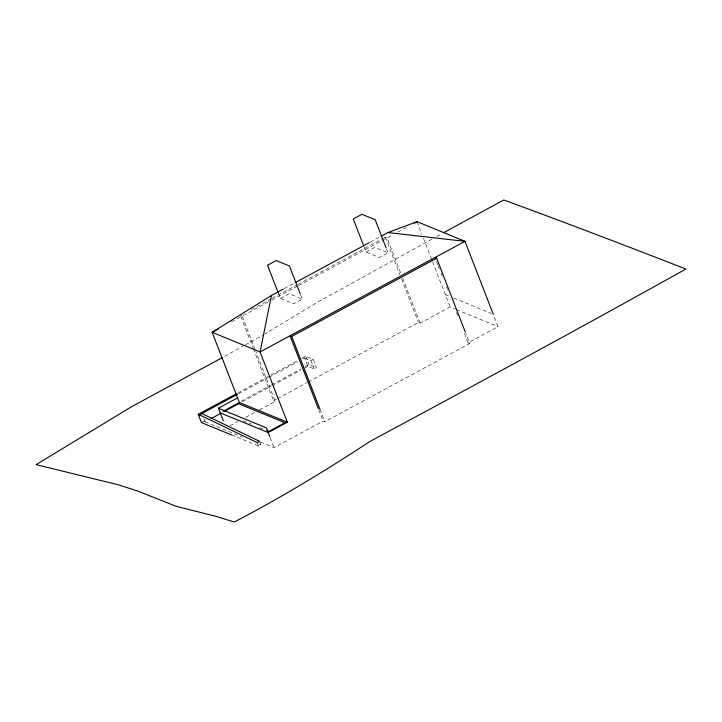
<?xml version="1.0" encoding="UTF-8"?>
<svg xmlns="http://www.w3.org/2000/svg" width="722" height="722" viewBox="0 0 722 722"><rect width="100%" height="100%" fill="white"/><g stroke="black" fill="none" stroke-linecap="round" stroke-linejoin="round"><path stroke-width="0.54" stroke-dasharray="3.61 2.71" d="M431.891 239.208L318.673 301.498L264.929 333.997M436.792 236.482L441.693 233.766M244.46 345.378L223.991 356.731M245.435 344.836L263.954 334.539M284.297 288.538L294.17 283.204M370.196 242.159L380.061 236.834M251.382 309.53L271.237 298.809M272.23 298.276L297.04 284.883M298.033 284.342L382.407 238.792M383.4 238.26L385.386 237.186L387.037 237.863L401.161 274.279M231.482 321.85L242.123 316.101L255.435 350.432M243.115 315.568L270.903 300.56M271.896 300.027L297.708 286.092M298.7 285.56L392.84 234.731M397.678 232.123L406.378 227.421M280.398 298.394L289.08 293.71L302.301 299.125L293.619 303.809L280.398 298.394L278.791 294.251M366.126 252.113L374.799 247.42L388.021 252.844L379.339 257.528L366.126 252.113L364.114 246.933M237.709 393.012L297.879 360.522M301.832 358.392L305.776 356.262L313.213 359.312L316.426 367.597L314.061 368.879L307.861 366.334L304.648 358.049L302.671 359.114M238.422 393.797L268.079 377.796M269.062 377.263L297.726 361.785M304.648 358.049L310.839 360.594L313.213 359.312M201.465 422.596L206.393 419.933M240.922 401.297L270.515 385.322M271.499 384.79L301.101 368.807M305.045 366.677L308.989 364.547L316.426 367.597M203.866 418.724L205.066 421.828L207.043 420.764M242.628 401.549L271.291 386.08M272.275 385.548L300.939 370.07M304.892 367.94L307.861 366.334M253.377 348.717L273.557 400.728L276.535 399.122M277.528 398.589L307.301 382.516M308.294 381.974L418.471 322.499L420.123 323.176L450.113 306.985L455.32 309.115M230.011 425.809L237.872 421.567M245.733 417.325L254.577 412.551M259.487 409.897L275.208 401.405L255.841 351.47M231.509 434.915L258.449 445.961L260.822 444.68L259.505 441.286M260.489 442.035L274.035 447.586L323.167 421.061L324.819 421.747L469.724 343.51L465.69 333.104M464.445 333.465L468.073 342.833L498.063 326.642L493.658 315.279M445.303 294.585L449.752 296.426M453.642 298.005L491.33 313.474M456.367 309.548L498.063 326.642M468.073 342.833L469.724 343.51M240.471 315.424L242.123 316.101M273.557 400.728L275.208 401.405M243.224 420.8L251.455 424.175M259.685 427.55L264.839 429.653M205.066 421.828L242.24 437.063M258.756 443.84L260.822 444.68M436.602 261.68L437.812 264.803M438.218 265.84L439.427 268.963M441.043 273.124L442.252 276.246M446.286 286.652L447.496 289.775M456.376 312.662L457.586 315.785M417.018 221.672L421.874 234.181M423.489 238.341L450.113 306.985M402.768 278.439L420.123 323.176M385.386 237.186L399.907 274.64M401.522 278.8L418.471 322.499M386.414 248.702L388.021 252.844M300.686 294.982L302.301 299.125M310.839 360.594L314.061 368.879M305.776 356.262L308.989 364.547M319.972 409.257L324.819 421.747M318.727 409.618L323.167 421.061M240.868 316.462L252.98 347.67M270.145 437.55L274.035 447.586M257.131 442.568L258.449 445.961"/><path stroke-width="1.08" d="M283.313 289.071L271.463 295.469L260.082 351.948L287.338 422.199L268.196 432.532L220.246 412.876M271.463 295.469L212.133 332.291L239.379 402.542L287.338 422.199M443.651 232.674L503.785 199.967C564.739 222.313 625.378 245.507 685.9 269.017C581.066 327.535 475.491 384.718 369.727 441.557C325.839 470.473 280.876 497.747 234.253 522.033L215.084 516.086L176.285 506.375L137.388 490.897L117.695 484.652L36.1 464.652L132.225 406.324L222.033 357.787M295.154 282.672L369.204 242.691M381.054 236.302L387.967 232.565L417.018 221.672L464.977 241.328L493.261 314.269M217.936 329.16L212.133 332.291L260.082 351.948L464.977 241.328L387.967 232.565M414.121 223.242L417.018 221.672M318.321 408.58L290.073 335.757L291.724 336.434L436.639 258.196L465.293 332.066M231.509 434.915L201.465 422.596L198.252 414.311L236.726 393.544M198.252 414.311L199.489 414.825L237.439 394.338M223.36 420.908L218.432 408.21L237.574 397.876M223.116 411.323L239.379 402.542M211.005 418.625L220.887 413.291M224.533 411.35L238.63 403.733L284.928 422.713L268.954 431.341L266.896 430.502M434.987 257.519L436.639 258.196M218.432 408.21L266.391 427.866L269.757 436.548M201.853 413.544L259.505 441.286L257.131 442.568L199.489 414.825M386.017 247.664L375.169 219.705L361.948 214.281L353.266 218.965L363.707 245.895M300.289 293.944L289.441 265.985L276.219 260.561L267.546 265.254L278.385 293.213M291.724 336.434L319.972 409.257"/></g></svg>
